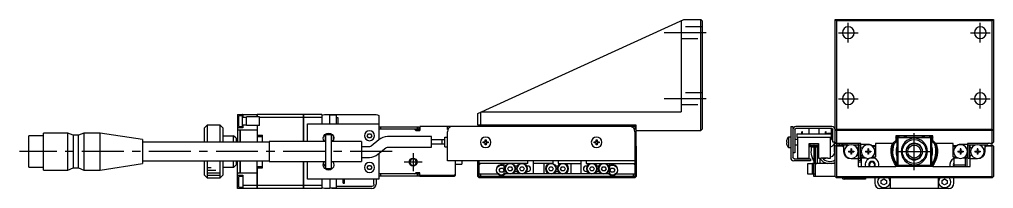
# Model space of a CAD drawing. Extents: x 0 to 773, y -8 to 651.
# Drawn here: x 404.4 to 773.3, y 299.1 to 363.1 of the extents above; entities that cross this region are included whole.
import ezdxf

# ---------------------------------------------------------------- set-up
doc = ezdxf.new("R2010")
doc.units = 0
doc.header["$LTSCALE"] = 0.5
doc.linetypes.add('CENTER', pattern=[50.8, 31.75, -6.35, 6.35, -6.35])
doc.linetypes.add('DASHED', pattern=[19.05, 12.7, -6.35])
for name, color, linetype in [('MSM_CENTER', 1, 'CENTER'), ('MSM_CONTINUOUS', 7, 'CONTINUOUS'), ('MSM_DASHED', 4, 'DASHED'), ('MSM_NARROW', 5, 'CONTINUOUS')]:
    doc.layers.add(name, color=color, linetype=linetype)

msp = doc.modelspace()

# ---------------------------------------------------------------- linework, layer by layer
at = {"layer": 'MSM_CENTER'}
for p, q in [((718.31, 354.45), (718.31, 361.85)), ((768.31, 354.45), (768.31, 361.85)), ((664.45, 358.15), (645.5, 358.15)), ((714.61, 358.15), (722.01, 358.15)), ((764.61, 358.15), (772.01, 358.15)), ((718.31, 329.45), (718.31, 336.85)), ((768.31, 329.45), (768.31, 336.85)), ((664.45, 333.15), (645.5, 333.15)), ((714.61, 333.15), (722.01, 333.15)), ((764.61, 333.15), (772.01, 333.15)), ((743.31, 306.15), (743.31, 320.15)), ((545.55, 313.15), (404.45, 313.15)), ((553.5, 312.55), (553.5, 305.75)), ((736.31, 313.15), (750.31, 313.15)), ((556.9, 309.15), (550.1, 309.15))]:
    msp.add_line(p, q, dxfattribs=at)
at = {"layer": 'MSM_CONTINUOUS'}
for p, q in [((578, 327.6), (656, 363.15)), ((655, 362.69), (655, 328.15)), ((656, 363.15), (662.5, 363.15)), ((662.5, 321.15), (662.5, 363.15)), ((662.5, 363.15), (663, 362.65)), ((663, 362.65), (663, 321.65)), ((713.31, 316.65), (713.31, 363.15)), ((713.31, 363.15), (713.81, 362.65)), ((713.31, 363.15), (773.31, 363.15)), ((713.81, 362.65), (713.81, 321.65)), ((772.81, 362.65), (713.81, 362.65)), ((772.81, 362.65), (773.31, 363.15)), ((772.81, 321.65), (772.81, 362.65)), ((773.31, 363.15), (773.31, 316.65)), ((487, 327.15), (494.5, 327.15)), ((487, 327.15), (487, 316.65)), ((488.9, 326.65), (487.5, 326.65)), ((487.5, 322.65), (487.5, 326.65)), ((489, 327.15), (488.9, 327.15)), ((488.9, 322.15), (488.9, 327.15)), ((488.9, 326.15), (490.4, 326.15)), ((489, 327.15), (489, 326.15)), ((495.4, 326.25), (490.4, 326.25)), ((490.4, 323.05), (490.4, 326.25)), ((494.5, 326.25), (494.5, 327.15)), ((494.5, 327.14), (494.51, 327.14)), ((494.51, 327.15), (494.51, 326.25)), ((512, 327.15), (494.51, 327.15)), ((495.4, 323.05), (495.4, 326.25)), ((512, 325.99), (495.4, 325.99)), ((512, 316.9), (512, 327.15)), ((512, 327.14), (512.01, 327.14)), ((512, 325.99), (512.01, 325.99)), ((519, 327.15), (512.01, 327.15)), ((512.01, 327.15), (512.01, 316.9)), ((519, 325.99), (512.01, 325.99)), ((519, 327.15), (519, 323.65)), ((520, 327.15), (539.5, 327.15)), ((522, 323.65), (522, 327.15)), ((524.5, 326.9), (522, 326.9)), ((524.5, 323.65), (524.5, 326.9)), ((524.5, 326.1), (525, 326.1)), ((525, 326.1), (525, 323.65)), ((540.5, 326.77), (540.5, 317.58)), ((578, 323.15), (578, 327.6)), ((579, 328.06), (579, 323.15)), ((579.2, 328.15), (655, 328.15)), ((475.5, 323.15), (474.5, 322.15)), ((474.5, 316.65), (474.5, 322.15)), ((480.5, 323.15), (475.5, 323.15)), ((475.5, 323.15), (475.5, 316.65)), ((481.5, 322.15), (480.5, 323.15)), ((480.5, 316.65), (480.5, 323.15)), ((481.5, 322.15), (481.5, 316.65)), ((487, 323.65), (487.5, 323.65)), ((489, 322.15), (487, 322.15)), ((487.2, 321.38), (487, 321.38)), ((487.2, 321.4), (487.2, 321.38)), ((487.2, 321.4), (488, 321.4)), ((487.5, 322.65), (488.9, 322.65)), ((488, 316.65), (488, 321.4)), ((488, 321.39), (488.01, 321.39)), ((488.01, 321.4), (488.01, 316.65)), ((488.01, 321.4), (494.5, 321.4)), ((490.4, 323.15), (488.9, 323.15)), ((489, 323.15), (489, 322.15)), ((495.4, 323.05), (490.4, 323.05)), ((494.5, 323.05), (494.5, 316.65)), ((494.51, 323.05), (494.51, 318.8)), ((513.5, 316.9), (513.5, 323.65)), ((513.5, 323.65), (540.5, 323.65)), ((555.7, 321.65), (540.5, 321.65)), ((540.7, 322.45), (555.7, 322.45)), ((540.7, 321.65), (540.7, 322.45)), ((541.2, 322.45), (541.2, 321.65)), ((554.5, 321.15), (554, 321.65)), ((556, 321.4), (554.25, 321.4)), ((554.5, 321.15), (556, 321.15)), ((555.2, 321.65), (555.2, 322.45)), ((555.7, 322.45), (555.7, 321.65)), ((637.5, 322.65), (556, 322.65)), ((556, 322.65), (556, 321.15)), ((566.5, 321.45), (566.5, 322.65)), ((638, 323.15), (578, 323.15)), ((578, 322.65), (578.25, 322.9)), ((578.5, 323.15), (578.25, 322.9)), ((578.25, 322.9), (578.5, 322.65)), ((638, 322.65), (637.5, 323.15)), ((637.5, 322.65), (637.75, 322.9)), ((637.5, 322.65), (637.5, 321.45)), ((638, 315.45), (638, 323.15)), ((638, 321.15), (662.5, 321.15)), ((663, 321.65), (662.5, 321.15)), ((696.51, 322.65), (697.31, 322.65)), ((696.51, 322.65), (696.51, 310.85)), ((697.31, 322.65), (697.31, 310.95)), ((698.11, 321.45), (698.11, 312.65)), ((712.11, 322.65), (698.51, 322.65)), ((712.11, 321.85), (698.51, 321.85)), ((703.31, 321.85), (703.31, 319.85)), ((707.31, 319.85), (707.31, 321.85)), ((712.46, 321.65), (712.01, 321.65)), ((712.01, 317.65), (712.01, 321.65)), ((712.51, 316.65), (712.51, 321.45)), ((713.81, 321.65), (713.31, 321.15)), ((773.31, 321.15), (713.31, 321.15)), ((713.81, 321.65), (772.81, 321.65)), ((713.81, 321.15), (713.81, 316.15)), ((773.31, 321.15), (772.81, 321.65)), ((772.81, 316.15), (772.81, 321.15)), ((413.5, 319.1), (408, 319.1)), ((408, 307.2), (408, 319.1)), ((422.8, 320.15), (413.5, 320.15)), ((413.5, 306.15), (413.5, 320.15)), ((424.8, 319.3), (422.8, 320.15)), ((422.8, 306.15), (422.8, 320.15)), ((426.8, 319.3), (424.8, 319.3)), ((424.8, 319.3), (424.8, 307)), ((428.8, 320.15), (426.8, 319.3)), ((426.8, 307), (426.8, 319.3)), ((435, 320.15), (428.8, 320.15)), ((428.8, 320.15), (428.8, 306.15)), ((451, 317.72), (435, 320.15)), ((435, 306.15), (435, 320.15)), ((451, 317.72), (451, 308.58)), ((481.5, 319.15), (485.5, 319.15)), ((485.5, 316.65), (485.5, 319.15)), ((486.5, 318.15), (485.5, 319.15)), ((486.5, 318.15), (486.5, 316.65)), ((494.5, 318.8), (496.5, 318.8)), ((494.51, 319.3), (496.5, 319.3)), ((496.5, 316.65), (496.5, 319.3)), ((520.17, 319.37), (520.17, 317.37)), ((520.5, 319.37), (520.17, 319.37)), ((520.17, 317.37), (520.5, 317.37)), ((520.5, 319.65), (522.5, 319.65)), ((520.5, 306.65), (520.5, 319.65)), ((522.5, 319.65), (522.5, 306.65)), ((523.08, 319.37), (522.5, 319.37)), ((522.5, 317.37), (523.33, 317.37)), ((523.33, 317.37), (523.33, 318.95)), ((536.13, 319.15), (536.56, 319.9)), ((536.56, 318.4), (536.13, 319.15)), ((536.56, 319.9), (537.43, 319.9)), ((537.43, 318.4), (536.56, 318.4)), ((537.43, 319.9), (537.86, 319.15)), ((537.86, 319.15), (537.43, 318.4)), ((540.55, 317.63), (537.63, 315.18)), ((560.5, 318.8), (543.77, 318.8)), ((560.5, 314.8), (560.5, 318.8)), ((565.5, 317.55), (560.5, 317.55)), ((564.5, 316.05), (564.5, 317.55)), ((565.5, 314.95), (565.5, 318.65)), ((565.5, 318.65), (566.5, 318.65)), ((566.5, 309.65), (566.5, 320.65)), ((580.8, 316.85), (580.8, 317.58)), ((581.2, 317.58), (581.2, 316.85)), ((622.8, 316.85), (622.8, 317.58)), ((623.2, 317.58), (623.2, 316.85)), ((637.5, 320.65), (637.5, 303.65)), ((695.06, 317.6), (695.06, 317.58)), ((696.51, 318.65), (695.61, 318.65)), ((695.61, 318.65), (695.61, 314.65)), ((699.06, 317.65), (698.11, 317.65)), ((698.81, 319.85), (711.81, 319.85)), ((698.81, 319.85), (698.81, 318.65)), ((698.81, 318.65), (711.81, 318.65)), ((699.06, 318.65), (699.06, 310.65)), ((700.94, 320.65), (700.69, 320.65)), ((700.69, 319.85), (700.69, 320.65)), ((700.94, 319.85), (700.94, 320.65)), ((709.94, 320.65), (709.69, 320.65)), ((709.69, 319.85), (709.69, 320.65)), ((709.94, 319.85), (709.94, 320.65)), ((711.56, 310.65), (711.56, 318.65)), ((711.81, 319.85), (711.81, 318.65)), ((712.01, 319.65), (711.81, 319.65)), ((712.01, 318.65), (711.82, 318.65)), ((712.01, 317.65), (712.51, 317.65)), ((735.1, 316.15), (736.31, 317.36)), ((750.31, 319.15), (736.31, 319.15)), ((736.31, 319.15), (736.31, 316.65)), ((736.81, 317.85), (737.31, 318.35)), ((736.81, 308.45), (736.81, 317.85)), ((737.11, 318.15), (737.11, 308.15)), ((737.31, 318.35), (737.61, 318.65)), ((749.31, 318.35), (737.31, 318.35)), ((737.61, 318.65), (749.01, 318.65)), ((749.01, 318.65), (749.81, 317.85)), ((749.51, 308.15), (749.51, 318.15)), ((749.81, 317.85), (749.81, 308.45)), ((750.31, 316.65), (750.31, 319.15)), ((750.31, 317.36), (751.52, 316.15)), ((499, 316.65), (451, 316.65)), ((520.5, 316.9), (499, 316.9)), ((499, 316.9), (499, 309.4)), ((534, 316.9), (522.5, 316.9)), ((534, 316.9), (534, 309.4)), ((536.99, 314.94), (534, 314.94)), ((540.2, 312.11), (543.13, 314.57)), ((543.77, 314.8), (560.5, 314.8)), ((560.5, 316.05), (565.5, 316.05)), ((565.5, 314.95), (566.5, 314.95)), ((580.07, 316.85), (580.8, 316.85)), ((580.8, 316.45), (580.07, 316.45)), ((580.8, 315.72), (580.8, 316.45)), ((581.2, 316.85), (581.93, 316.85)), ((581.2, 316.45), (581.2, 315.72)), ((581.93, 316.45), (581.2, 316.45)), ((622.07, 316.85), (622.8, 316.85)), ((622.8, 316.45), (622.07, 316.45)), ((622.8, 315.72), (622.8, 316.45)), ((623.2, 316.85), (623.93, 316.85)), ((623.93, 316.45), (623.2, 316.45)), ((623.2, 316.45), (623.2, 315.72)), ((638, 316.15), (637.5, 316.65)), ((638, 316.15), (637.5, 316.15)), ((638, 315.92), (637.5, 315.92)), ((637.6, 315.75), (637.5, 315.75)), ((637.75, 315.4), (637.5, 315.65)), ((637.5, 315.15), (637.75, 315.4)), ((637.75, 315.4), (638, 315.15)), ((638, 315.45), (637.9, 315.35)), ((637.9, 315.45), (637.9, 315.25)), ((638, 315.15), (638, 303.65)), ((694.92, 316.85), (695.06, 316.85)), ((695.06, 316.45), (694.92, 316.45)), ((695.06, 316.85), (695.06, 316.45)), ((695.06, 315.72), (695.06, 315.7)), ((695.61, 314.65), (696.51, 314.65)), ((698.11, 315.65), (699.06, 315.65)), ((703.56, 310.65), (703.56, 316.15)), ((703.56, 316.15), (707.06, 316.15)), ((707.06, 315.45), (703.56, 315.45)), ((707.06, 314.95), (703.56, 314.95)), ((707.06, 314.8), (705.31, 314.8)), ((705.31, 314.65), (705.81, 314.65)), ((705.31, 314.65), (705.31, 308.65)), ((705.81, 314.65), (705.81, 303.65)), ((706.56, 314.8), (706.56, 308.65)), ((707.06, 316.15), (707.06, 310.65)), ((713.31, 316.65), (712.51, 316.65)), ((713.06, 312.94), (713.06, 316.65)), ((713.81, 316.15), (713.31, 316.65)), ((713.31, 315.15), (713.56, 315.4)), ((713.31, 303.65), (713.31, 315.15)), ((713.56, 315.4), (713.81, 315.65)), ((713.56, 315.4), (713.81, 315.15)), ((723.11, 316.15), (713.81, 316.15)), ((713.81, 315.65), (718.7, 315.65)), ((716.11, 315.15), (713.81, 315.15)), ((713.81, 315.15), (713.81, 303.65)), ((715.81, 316.15), (715.81, 315.65)), ((716.61, 315.5), (716.11, 315.15)), ((716.11, 315.15), (716.61, 314.65)), ((716.31, 316.15), (716.31, 315.65)), ((716.61, 313.15), (716.61, 315.65)), ((717.06, 316.15), (717.06, 315.65)), ((719.56, 314.15), (719.27, 314.15)), ((719.27, 314.15), (719.27, 313.35)), ((719.27, 313.62), (719.56, 313.62)), ((719.56, 314.15), (719.56, 313.35)), ((720.13, 315.65), (722.11, 315.65)), ((722.11, 314.7), (721.81, 314.53)), ((722.11, 315.65), (722.11, 314.7)), ((722.23, 315.57), (722.23, 316.15)), ((722.31, 315.45), (722.26, 315.5)), ((722.31, 310.65), (722.31, 315.65)), ((722.31, 315.65), (722.91, 315.65)), ((722.91, 310.65), (722.91, 315.65)), ((723.11, 315.15), (722.91, 315.15)), ((723.11, 314.7), (723.11, 316.15)), ((723.11, 315.92), (725.77, 315.92)), ((723.11, 314.7), (723.33, 314.57)), ((723.31, 314.57), (723.31, 314.58)), ((725.67, 314.15), (725.67, 313.35)), ((725.96, 314.15), (725.67, 314.15)), ((725.67, 313.62), (725.96, 313.62)), ((725.96, 314.15), (725.96, 313.35)), ((727.33, 315.45), (728.61, 315.45)), ((728.61, 314.95), (727.89, 314.95)), ((735.81, 316.15), (728.61, 316.15)), ((728.61, 316.15), (728.61, 311.15)), ((736.31, 316.65), (735.81, 316.15)), ((740.45, 314.46), (740.51, 314.52)), ((740.51, 314.59), (740.51, 314.52)), ((742.25, 316.11), (742.25, 316.11)), ((750.81, 316.15), (750.31, 316.65)), ((758.01, 316.15), (750.81, 316.15)), ((758.01, 311.15), (758.01, 316.15)), ((758.01, 315.45), (759.3, 315.45)), ((758.73, 314.95), (758.01, 314.95)), ((760.96, 314.15), (760.67, 314.15)), ((760.67, 314.15), (760.67, 313.35)), ((760.67, 313.62), (760.96, 313.62)), ((760.86, 315.92), (763.51, 315.92)), ((760.96, 314.15), (760.96, 313.35)), ((763.29, 314.57), (763.51, 314.7)), ((763.31, 314.57), (763.31, 314.58)), ((771.81, 316.15), (763.51, 316.15)), ((763.51, 316.15), (763.51, 314.7)), ((763.71, 315.65), (764.31, 315.65)), ((763.71, 310.65), (763.71, 315.65)), ((764.31, 310.65), (764.31, 315.65)), ((764.51, 314.7), (764.51, 315.65)), ((764.51, 315.65), (766.5, 315.65)), ((764.81, 314.53), (764.51, 314.7)), ((767.07, 314.15), (767.07, 313.35)), ((767.36, 314.15), (767.07, 314.15)), ((767.07, 313.62), (767.36, 313.62)), ((767.36, 314.15), (767.36, 313.35)), ((767.93, 315.65), (771.05, 315.65)), ((770.01, 315.65), (770.01, 313.15)), ((770.51, 315.15), (770.01, 315.5)), ((770.01, 314.65), (770.51, 315.15)), ((772.81, 315.15), (770.51, 315.15)), ((771.81, 316.15), (771.81, 316.39)), ((772.81, 316.15), (772.37, 316.15)), ((772.37, 315.65), (772.81, 315.65)), ((773.31, 316.65), (772.81, 316.15)), ((772.81, 315.65), (773.06, 315.4)), ((772.81, 315.15), (773.06, 315.4)), ((772.81, 303.65), (772.81, 315.15)), ((773.06, 315.4), (773.31, 315.15)), ((773.31, 315.15), (773.31, 303.65)), ((534, 310.94), (536.99, 310.94)), ((540.5, 312.36), (540.5, 302.65)), ((698.11, 312.65), (697.31, 312.65)), ((697.81, 310.45), (704.01, 310.45)), ((699.06, 310.65), (703.56, 310.65)), ((704.01, 310.45), (704.01, 309.65)), ((707.06, 310.65), (708.06, 310.65)), ((707.56, 310.65), (707.56, 308.65)), ((708.06, 310.65), (708.06, 310.75)), ((708.06, 310.75), (710.56, 310.75)), ((708.86, 310.75), (708.86, 310.65)), ((708.86, 310.65), (709.76, 310.65)), ((709.24, 310.75), (709.24, 310.65)), ((709.39, 310.75), (709.39, 310.65)), ((709.76, 310.75), (709.76, 310.65)), ((710.56, 310.65), (710.56, 310.75)), ((710.56, 310.65), (711.56, 310.65)), ((718.41, 313.29), (718.41, 313)), ((718.41, 313.29), (719.21, 313.29)), ((718.41, 313), (719.21, 313)), ((718.94, 313.29), (718.94, 313)), ((719.27, 312.94), (719.27, 312.15)), ((719.27, 312.68), (719.56, 312.68)), ((719.56, 312.15), (719.27, 312.15)), ((722.11, 310.35), (719.41, 310.35)), ((719.56, 312.94), (719.56, 312.15)), ((719.62, 313.29), (720.41, 313.29)), ((719.62, 313), (720.41, 313)), ((719.88, 313), (719.88, 313.29)), ((720.41, 313.29), (720.41, 313)), ((721.81, 311.77), (722.11, 311.6)), ((721.91, 311.72), (721.89, 311.72)), ((722.11, 311.6), (722.11, 307.45)), ((722.11, 311.22), (722.31, 311.22)), ((722.31, 310.65), (722.91, 310.65)), ((722.91, 311.22), (723.11, 311.22)), ((723.33, 311.73), (723.11, 311.6)), ((723.11, 309.72), (723.11, 311.6)), ((723.61, 310.65), (723.11, 311.15)), ((723.11, 311.15), (724.15, 311.15)), ((723.31, 311.71), (723.31, 311.72)), ((723.31, 311.72), (723.31, 311.72)), ((723.31, 307.45), (723.31, 310.95)), ((725.1, 310.65), (723.61, 310.65)), ((724.81, 313.29), (724.81, 313)), ((724.81, 313.29), (725.61, 313.29)), ((724.81, 313), (725.61, 313)), ((725.34, 313.29), (725.34, 313)), ((725.67, 312.94), (725.67, 312.15)), ((725.67, 312.68), (725.96, 312.68)), ((725.96, 312.15), (725.67, 312.15)), ((725.96, 312.94), (725.96, 312.15)), ((726.02, 313.29), (726.81, 313.29)), ((726.02, 313), (726.81, 313)), ((726.28, 313), (726.28, 313.29)), ((728.11, 310.65), (726.53, 310.65)), ((726.81, 313.29), (726.81, 313)), ((727.47, 311.15), (728.61, 311.15)), ((728.61, 311.15), (728.11, 310.65)), ((740.15, 309.95), (740.34, 309.95)), ((740.56, 309.72), (740.34, 309.95)), ((740.51, 311.77), (740.45, 311.84)), ((740.51, 311.77), (740.51, 311.71)), ((742.25, 310.18), (742.25, 310.18)), ((746.29, 309.95), (746.06, 309.72)), ((746.29, 309.95), (746.47, 309.95)), ((758.01, 311.15), (759.15, 311.15)), ((758.51, 310.65), (758.01, 311.15)), ((758.26, 310.65), (758.26, 307.45)), ((760.1, 310.65), (758.26, 310.65)), ((759.81, 313.29), (759.81, 313)), ((759.81, 313.29), (760.61, 313.29)), ((759.81, 313), (760.61, 313)), ((760.34, 313.29), (760.34, 313)), ((760.67, 312.94), (760.67, 312.15)), ((760.67, 312.68), (760.96, 312.68)), ((760.96, 312.15), (760.67, 312.15)), ((760.96, 312.94), (760.96, 312.15)), ((761.02, 313.29), (761.81, 313.29)), ((761.02, 313), (761.81, 313)), ((761.28, 313), (761.28, 313.29)), ((763.01, 310.65), (761.53, 310.65)), ((761.81, 313.29), (761.81, 313)), ((762.47, 311.15), (763.51, 311.15)), ((762.76, 307.45), (762.76, 310.65)), ((763.51, 311.15), (763.01, 310.65)), ((763.51, 311.6), (763.29, 311.73)), ((763.31, 311.71), (763.31, 311.72)), ((763.31, 307.45), (763.31, 310.95)), ((763.51, 311.6), (763.51, 311.15)), ((763.71, 310.65), (764.31, 310.65)), ((764.51, 311.6), (764.81, 311.77)), ((764.51, 307.45), (764.51, 311.6)), ((767.21, 310.35), (764.51, 310.35)), ((766.21, 313.29), (767.01, 313.29)), ((766.21, 313.29), (766.21, 313)), ((766.21, 313), (767.01, 313)), ((766.74, 313.29), (766.74, 313)), ((767.07, 312.94), (767.07, 312.15)), ((767.07, 312.68), (767.36, 312.68)), ((767.36, 312.15), (767.07, 312.15)), ((767.36, 312.94), (767.36, 312.15)), ((767.42, 313.29), (768.21, 313.29)), ((767.42, 313), (768.21, 313)), ((767.68, 313), (767.68, 313.29)), ((768.21, 313.29), (768.21, 313)), ((408, 307.2), (413.5, 307.2)), ((422.8, 306.15), (424.8, 307)), ((424.8, 307), (426.8, 307)), ((426.8, 307), (428.8, 306.15)), ((435, 306.15), (451, 308.58)), ((451, 309.65), (499, 309.65)), ((474.5, 304.15), (474.5, 309.65)), ((475.5, 309.65), (475.5, 303.15)), ((480.5, 303.15), (480.5, 309.65)), ((481.5, 309.65), (481.5, 304.15)), ((485.5, 307.15), (481.5, 307.15)), ((485.5, 307.15), (485.5, 309.65)), ((485.5, 307.15), (486.5, 308.15)), ((486.5, 309.65), (486.5, 308.15)), ((487, 299.15), (487, 309.65)), ((488, 304.9), (488, 309.65)), ((488.01, 309.65), (488.01, 304.9)), ((494.5, 299.15), (494.5, 309.65)), ((494.5, 307.5), (496.5, 307.5)), ((494.51, 307.5), (494.51, 299.15)), ((494.51, 307), (496.5, 307)), ((496.5, 307), (496.5, 309.65)), ((499, 309.4), (520.5, 309.4)), ((512, 299.15), (512, 309.4)), ((512.01, 309.4), (512.01, 299.15)), ((513.5, 302.65), (513.5, 309.4)), ((520, 308.22), (519.5, 308.22)), ((519.54, 307.72), (520, 307.72)), ((519.81, 309.22), (520, 309.22)), ((520, 309.4), (520, 309.22)), ((520, 308.22), (520, 307.72)), ((522.5, 306.65), (520.5, 306.65)), ((522.5, 309.4), (534, 309.4)), ((536.13, 307.15), (536.56, 307.9)), ((536.56, 306.4), (536.13, 307.15)), ((536.56, 307.9), (537.43, 307.9)), ((537.43, 306.4), (536.56, 306.4)), ((537.43, 307.9), (537.86, 307.15)), ((537.86, 307.15), (537.43, 306.4)), ((637.5, 309.65), (566.5, 309.65)), ((569.5, 309.65), (569.5, 304.15)), ((569.5, 308.4), (572, 308.4)), ((572, 309.65), (572, 308.4)), ((578, 303.65), (578, 309.65)), ((578.5, 303.65), (578.5, 309.65)), ((578.5, 308.15), (579, 308.65)), ((597, 308.65), (578.5, 308.65)), ((586.13, 306.15), (586.56, 306.9)), ((586.56, 306.9), (587.43, 306.9)), ((587.43, 306.9), (587.86, 306.15)), ((588, 304.65), (588, 308.65)), ((589.38, 306.65), (589.81, 307.4)), ((589.81, 305.9), (589.38, 306.65)), ((589.81, 307.4), (590.68, 307.4)), ((590.68, 307.4), (591.11, 306.65)), ((591.11, 306.65), (590.68, 305.9)), ((593.01, 307.65), (591.98, 307.65)), ((593.88, 306.65), (594.31, 307.4)), ((594.31, 305.9), (593.88, 306.65)), ((594.31, 307.4), (595.18, 307.4)), ((595.18, 307.4), (595.61, 306.65)), ((595.61, 306.65), (595.18, 305.9)), ((597, 307.65), (596.48, 307.65)), ((597, 308.65), (597, 309.65)), ((599, 309.65), (599, 304.65)), ((606.5, 308.65), (599, 308.65)), ((603.2, 304.65), (603.2, 308.65)), ((604.88, 306.65), (605.31, 307.4)), ((605.31, 305.9), (604.88, 306.65)), ((605.31, 307.4), (606.18, 307.4)), ((606.18, 307.4), (606.61, 306.65)), ((606.61, 306.65), (606.18, 305.9)), ((606.5, 308.65), (606.5, 309.65)), ((608.51, 307.65), (607.48, 307.65)), ((608.5, 309.65), (608.5, 308.65)), ((608.5, 308.65), (617, 308.65)), ((609.38, 306.65), (609.81, 307.4)), ((609.81, 305.9), (609.38, 306.65)), ((609.81, 307.4), (610.68, 307.4)), ((610.68, 307.4), (611.11, 306.65)), ((611.11, 306.65), (610.68, 305.9)), ((613.2, 308.65), (613.2, 304.65)), ((617, 309.65), (617, 304.65)), ((619, 309.65), (619, 308.65)), ((619, 308.65), (637.5, 308.65)), ((619.51, 307.65), (619, 307.65)), ((620.38, 306.65), (620.81, 307.4)), ((620.81, 305.9), (620.38, 306.65)), ((620.81, 307.4), (621.68, 307.4)), ((621.68, 307.4), (622.11, 306.65)), ((622.11, 306.65), (621.68, 305.9)), ((624.01, 307.65), (622.98, 307.65)), ((624.88, 306.65), (625.31, 307.4)), ((625.31, 305.9), (624.88, 306.65)), ((625.31, 307.4), (626.18, 307.4)), ((626.18, 307.4), (626.61, 306.65)), ((626.61, 306.65), (626.18, 305.9)), ((628, 304.65), (628, 308.65)), ((628.13, 306.15), (628.56, 306.9)), ((628.56, 306.9), (629.43, 306.9)), ((629.43, 306.9), (629.86, 306.15)), ((637, 308.65), (637.5, 308.15)), ((704.01, 309.65), (697.71, 309.65)), ((704.81, 308.55), (702.81, 308.55)), ((702.81, 308.55), (702.81, 304.75)), ((713.31, 308.65), (704.81, 308.65)), ((704.81, 304.65), (704.81, 308.65)), ((705.31, 304.65), (705.31, 308.65)), ((705.81, 308.15), (706.31, 308.65)), ((723.31, 309.72), (722.11, 309.72)), ((722.11, 309.22), (723.31, 309.22)), ((723.31, 309.15), (722.11, 309.15)), ((722.11, 307.45), (736.31, 307.45)), ((723.11, 309.15), (723.11, 309.22)), ((736.31, 307.45), (736.31, 307.65)), ((736.31, 307.65), (750.31, 307.65)), ((737.31, 307.95), (736.81, 308.45)), ((737.61, 307.65), (737.31, 307.95)), ((737.31, 307.95), (749.31, 307.95)), ((740.56, 309.72), (740.39, 309.72)), ((740.56, 309.59), (740.56, 309.72)), ((740.56, 309.59), (740.56, 309.59)), ((746.06, 309.72), (746.06, 309.59)), ((746.23, 309.72), (746.06, 309.72)), ((746.06, 309.59), (746.06, 309.59)), ((749.81, 308.45), (749.01, 307.65)), ((750.31, 307.65), (750.31, 307.45)), ((750.31, 307.45), (764.51, 307.45)), ((758.26, 308.15), (762.76, 308.15)), ((413.5, 306.15), (422.8, 306.15)), ((428.8, 306.15), (435, 306.15)), ((474.5, 304.15), (475.5, 303.15)), ((475.5, 303.15), (480.5, 303.15)), ((480.5, 303.15), (481.5, 304.15)), ((487, 304.92), (487.2, 304.92)), ((487, 304.15), (489, 304.15)), ((487, 302.65), (487.5, 302.65)), ((487.2, 304.92), (487.2, 304.9)), ((488, 304.9), (487.2, 304.9)), ((489, 303.65), (487.5, 303.65)), ((487.5, 299.65), (487.5, 303.65)), ((488, 304.91), (488.01, 304.91)), ((494.5, 304.9), (488.01, 304.9)), ((489, 304.15), (489, 299.15)), ((540.5, 302.65), (513.5, 302.65)), ((519, 302.65), (519, 299.15)), ((522, 302.65), (522, 299.15)), ((524.5, 299.4), (524.5, 302.65)), ((527, 301.15), (527, 302.65)), ((527.5, 301.15), (527.5, 302.65)), ((538.7, 300.75), (538.7, 302.65)), ((539.5, 302.65), (539.5, 300.75)), ((555.7, 304.65), (540.5, 304.65)), ((555.7, 303.85), (540.5, 303.85)), ((540.7, 303.85), (540.7, 304.65)), ((541.2, 304.65), (541.2, 303.85)), ((554, 304.65), (554.5, 305.15)), ((556, 305.15), (554.5, 305.15)), ((555.2, 303.85), (555.2, 304.65)), ((555.7, 304.65), (555.7, 303.85)), ((556, 303.65), (556, 305.15)), ((556, 304.15), (568.88, 304.15)), ((569, 303.65), (556, 303.65)), ((568.38, 303.65), (568.88, 304.15)), ((568.88, 304.15), (569.5, 304.46)), ((569.5, 304.15), (569, 303.65)), ((578.25, 303.4), (578, 303.65)), ((578.5, 303.65), (578.25, 303.4)), ((578.25, 303.4), (578.5, 303.15)), ((578.5, 304.65), (585.67, 304.65)), ((637.5, 303.65), (578.5, 303.65)), ((637.5, 303.15), (578.5, 303.15)), ((579, 304.65), (579, 303.65)), ((586.56, 305.4), (586.13, 306.15)), ((587.43, 305.4), (586.56, 305.4)), ((587.86, 306.15), (587.43, 305.4)), ((628, 304.65), (588, 304.65)), ((590.68, 305.9), (589.81, 305.9)), ((591.98, 305.65), (593.01, 305.65)), ((595.18, 305.9), (594.31, 305.9)), ((596.48, 305.65), (597, 305.65)), ((606.18, 305.9), (605.31, 305.9)), ((607.48, 305.65), (608.51, 305.65)), ((610.68, 305.9), (609.81, 305.9)), ((619, 305.65), (619.51, 305.65)), ((621.68, 305.9), (620.81, 305.9)), ((622.98, 305.65), (624.01, 305.65)), ((626.18, 305.9), (625.31, 305.9)), ((628.56, 305.4), (628.13, 306.15)), ((629.43, 305.4), (628.56, 305.4)), ((629.86, 306.15), (629.43, 305.4)), ((630.32, 304.65), (637.5, 304.65)), ((637, 303.65), (637, 304.65)), ((637.75, 303.4), (637.5, 303.65)), ((637.5, 303.15), (637.75, 303.4)), ((638, 303.65), (637.75, 303.4)), ((702.81, 304.75), (704.81, 304.75)), ((704.81, 304.65), (705.81, 304.65)), ((705.31, 303.65), (705.31, 304.65)), ((713.31, 303.65), (705.31, 303.65)), ((713.56, 303.4), (713.31, 303.65)), ((713.81, 303.65), (713.56, 303.4)), ((713.81, 303.15), (713.56, 303.4)), ((713.81, 303.65), (772.81, 303.65)), ((772.81, 303.15), (713.81, 303.15)), ((724.81, 302.65), (716.81, 302.65)), ((724.81, 303.15), (724.81, 302.65)), ((728.31, 303.15), (728.31, 301.15)), ((730.81, 302.23), (731.81, 302.8)), ((731.81, 302.8), (732.81, 302.23)), ((734.31, 299.15), (734.31, 303.15)), ((752.31, 303.15), (752.31, 299.15)), ((753.81, 302.23), (754.81, 302.8)), ((754.81, 302.8), (755.81, 302.23)), ((758.31, 301.15), (758.31, 303.15)), ((773.06, 303.4), (772.81, 303.65)), ((773.06, 303.4), (772.81, 303.15)), ((773.31, 303.65), (773.06, 303.4)), ((494.5, 299.15), (487, 299.15)), ((487.5, 299.65), (489, 299.65)), ((494.5, 300.3), (489, 300.3)), ((494.5, 300.31), (494.51, 300.31)), ((494.5, 299.16), (494.51, 299.16)), ((512, 300.3), (494.51, 300.3)), ((512, 299.15), (494.51, 299.15)), ((512, 300.31), (512.01, 300.31)), ((512, 299.16), (512.01, 299.16)), ((519, 300.3), (512.01, 300.3)), ((519, 299.15), (512.01, 299.15)), ((522, 299.15), (520, 299.15)), ((522, 299.4), (524.5, 299.4)), ((522.7, 299.15), (522.7, 299.4)), ((537.9, 299.15), (522.7, 299.15)), ((523.2, 299.4), (523.2, 299.15)), ((537.9, 299.95), (524.5, 299.95)), ((527, 301.15), (527.5, 301.15)), ((734.31, 299.15), (730.31, 299.15)), ((730.81, 301.07), (730.81, 302.23)), ((731.81, 300.49), (730.81, 301.07)), ((732.81, 301.07), (731.81, 300.49)), ((732.81, 302.23), (732.81, 301.07)), ((752.31, 299.15), (734.31, 299.15)), ((756.31, 299.15), (752.31, 299.15)), ((753.81, 301.07), (753.81, 302.23)), ((754.81, 300.49), (753.81, 301.07)), ((755.81, 301.07), (754.81, 300.49)), ((755.81, 302.23), (755.81, 301.07))]:
    msp.add_line(p, q, dxfattribs=at)
at = {"layer": 'MSM_CONTINUOUS', "extrusion": (0, 0, -1)}
for centre, radius in [((-718.31, 358.15), 2.25), ((-768.31, 358.15), 2.25), ((-718.31, 333.15), 2.25), ((-768.31, 333.15), 2.25), ((-537, 319.15), 1.9), ((-581, 316.65), 2), ((-623, 316.65), 2), ((-743.31, 313.15), 5), ((-719.41, 313.15), 2.6), ((-725.81, 313.15), 2.6), ((-743.31, 313.15), 3.15), ((-760.81, 313.15), 2.6), ((-767.21, 313.15), 2.6), ((-553.5, 309.15), 1.23), ((-537, 307.15), 1.9), ((-590.25, 306.65), 1.9), ((-594.75, 306.65), 1.9), ((-605.75, 306.65), 1.9), ((-610.25, 306.65), 1.9), ((-621.25, 306.65), 1.9), ((-625.75, 306.65), 1.9)]:
    msp.add_circle(centre, radius, dxfattribs=at)
at = {"layer": 'MSM_CONTINUOUS'}
for centre, radius in [((743.31, 313.15), 4.5), ((743.31, 313.15), 3), ((590.25, 306.65), 2), ((594.75, 306.65), 2), ((605.75, 306.65), 2), ((610.25, 306.65), 2), ((621.25, 306.65), 2), ((625.75, 306.65), 2)]:
    msp.add_circle(centre, radius, dxfattribs=at)
at = {"layer": 'MSM_CONTINUOUS', "extrusion": (0, 0, -1)}
for centre, radius, start, end in [((-520, 325.65), 1.5, 48.1897, 90), ((-539.5, 325.65), 1.5, 90, 131.8103), ((-698.51, 321.45), 0.4, 0, 90), ((-712.11, 321.45), 0.4, 90, 180), ((-521.5, 318.15), 2, 321.3178, 218.6822), ((-581, 316.65), 0.95, 77.8468, 102.1532), ((-623, 316.65), 0.95, 77.8468, 102.1532), ((-711.31, 313.15), 7, 73.165, 76.5767), ((-711.31, 313.15), 7, 78.6718, 95.7392), ((-711.06, 316.8), 2, 112.1686, 118.5114), ((-743.31, 313.15), 8.8, 37.3018, 42.9859), ((-743.31, 313.15), 9, 38.9424, 41.8103), ((-743.31, 313.15), 6.8, 53.9811, 61.9275), ((-743.31, 313.15), 6.8, 118.0725, 126.0189), ((-743.31, 313.15), 8.8, 137.0141, 142.6982), ((-743.31, 313.15), 9, 138.1897, 141.0576), ((-536.99, 315.94), 1, 230, 270), ((-543.77, 313.8), 1, 50, 90), ((-581, 316.65), 0.95, 347.8468, 12.1532), ((-581, 316.65), 0.95, 257.8468, 282.1532), ((-581, 316.65), 0.95, 167.8468, 192.1532), ((-623, 316.65), 0.95, 347.8468, 12.1532), ((-623, 316.65), 0.95, 257.8468, 282.1532), ((-623, 316.65), 0.95, 167.8468, 192.1532), ((-711.31, 313.15), 7, 328.9973, 14.9006), ((-705.31, 316.8), 2, 247.6684, 292.3316), ((-711.06, 316.8), 2, 184.3012, 255.3844), ((-711.31, 313.15), 7, 154.6231, 159.0752), ((-722.33, 315.57), 0.1, 315, 0), ((-722.5, 313.03), 1.75, 118.6217, 127.006), ((-725.77, 313.12), 2.8, 90, 123.8646), ((-743.31, 313.15), 8.8, 321.3178, 19.9323), ((-743.31, 313.15), 6.8, 342.9174, 17.0826), ((-743.31, 313.15), 6.8, 162.9174, 197.0826), ((-743.31, 313.15), 8.8, 160.0677, 218.6822), ((-760.86, 313.12), 2.8, 56.1354, 90), ((-764.13, 313.03), 1.75, 52.994, 61.3783), ((-771.71, 315.4), 1, 48.5904, 131.4096), ((-697.81, 310.95), 0.5, 270, 0), ((-711.06, 312.94), 2, 180, 255.3844), ((-719.41, 313.15), 2.8, 270, 0), ((-719.21, 313.35), 0.06, 180, 270), ((-719.21, 312.94), 0.06, 90, 180), ((-719.62, 313.35), 0.06, 270, 0), ((-719.62, 312.94), 0.06, 0, 90), ((-722.5, 313.26), 1.75, 232.994, 241.3783), ((-725.61, 313.35), 0.06, 180, 270), ((-725.61, 312.94), 0.06, 90, 180), ((-726.02, 313.35), 0.06, 270, 0), ((-726.02, 312.94), 0.06, 0, 90), ((-760.61, 313.35), 0.06, 180, 270), ((-760.61, 312.94), 0.06, 90, 180), ((-761.02, 313.35), 0.06, 270, 0), ((-761.02, 312.94), 0.06, 0, 90), ((-764.13, 313.26), 1.75, 298.6217, 307.006), ((-767.01, 313.35), 0.06, 180, 270), ((-767.01, 312.94), 0.06, 90, 180), ((-767.21, 313.15), 2.8, 180, 270), ((-767.42, 313.35), 0.06, 270, 0), ((-767.42, 312.94), 0.06, 0, 90), ((-521.5, 308.15), 2, 141.3178, 38.6822), ((-522.8, 306.48), 0.2, 359.1937, 104.9256), ((-587, 306.15), 1.9, 232.1364, 121.7568), ((-629, 306.15), 1.9, 58.2431, 307.8636), ((-711.31, 313.15), 7, 319.9948, 321.7868), ((-731.81, 301.65), 2.25, 138.1897, 41.8103), ((-754.81, 301.65), 2.25, 138.1897, 41.8103), ((-520, 300.65), 1.5, 270, 311.8103), ((-537.9, 300.75), 0.8, 180, 270)]:
    msp.add_arc(centre, radius, start, end, dxfattribs=at)
at = {"layer": 'MSM_CONTINUOUS'}
for centre, radius, start, end in [((568.5, 320.65), 2, 90, 180), ((635.5, 320.65), 2, 0, 90), ((698.51, 321.45), 1.2, 90, 180), ((712.11, 321.45), 1.2, 0, 90), ((543.77, 313.8), 5, 90, 130), ((698.11, 316.65), 3.19, 163.0947, 176.4096), ((698.11, 316.65), 3.2, 141.3178, 162.73), ((743.31, 313.15), 8.2, 132.9703, 148.6119), ((743.31, 313.15), 8.5, 135.0991, 145.4397), ((743.31, 313.15), 6.5, 112.6199, 122.2042), ((743.31, 313.15), 6.5, 57.7958, 67.3801), ((743.31, 313.15), 8.2, 31.3881, 47.0297), ((743.31, 313.15), 8.5, 34.5603, 44.9009), ((581, 316.65), 0.435, 152.6335, 207.3665), ((581, 316.65), 0.435, 62.6335, 117.3665), ((581, 316.65), 0.435, 242.6335, 297.3665), ((581, 316.65), 0.435, 332.6335, 27.3665), ((623, 316.65), 0.435, 152.6335, 207.3665), ((623, 316.65), 0.435, 62.6335, 117.3665), ((623, 316.65), 0.435, 242.6335, 297.3665), ((623, 316.65), 0.435, 332.6335, 27.3665), ((637.6, 315.45), 0.3, 0, 90), ((698.11, 316.65), 3.19, 183.5904, 196.9053), ((698.11, 316.65), 3.2, 197.27, 218.6822), ((703.81, 316.25), 0.25, 203.5782, 336.4218), ((705.31, 316.25), 0.25, 203.5782, 336.4218), ((706.81, 316.25), 0.25, 203.5782, 336.4218), ((711.31, 313.15), 3.75, 41.8103, 62.2624), ((711.31, 313.15), 4.57, 33.1646, 41.0301), ((722.61, 313.15), 1.59, 100.893, 126.1972), ((722.73, 313.03), 1.75, 121.3783, 127.006), ((722.61, 313.15), 1.59, 53.8027, 79.1069), ((725.77, 313.12), 2.8, 40.6764, 56.1354), ((743.31, 313.15), 8.5, 159.3327, 220.3202), ((743.31, 313.15), 8.2, 158.5399, 222.1236), ((743.31, 313.15), 8.2, 317.8764, 21.4601), ((743.31, 313.15), 8.5, 319.6798, 20.6673), ((760.86, 313.12), 2.8, 123.8646, 139.3236), ((764.01, 313.15), 1.59, 100.893, 126.1972), ((764.01, 313.15), 1.59, 53.8027, 79.1069), ((763.9, 313.03), 1.75, 52.994, 58.6217), ((771.71, 316.4), 1, 228.5904, 311.4096), ((536.99, 315.94), 5, 270, 310), ((697.71, 310.85), 1.2, 180, 270), ((711.31, 313.15), 4.57, 214.8582, 259.9589), ((711.31, 313.15), 3.75, 219.7918, 302.2309), ((722.61, 313.15), 1.59, 233.8028, 259.107), ((722.73, 313.26), 1.75, 232.994, 238.6217), ((722.61, 313.15), 1.59, 280.8931, 306.1973), ((727.31, 308.15), 2.6, 105.9424, 195.6185), ((727.31, 308.15), 2.6, 344.3815, 74.0576), ((759.31, 308.15), 2.6, 113.8188, 195.6185), ((764.01, 313.15), 1.59, 233.8028, 259.107), ((764.01, 313.15), 1.59, 280.8931, 306.1973), ((763.9, 313.26), 1.75, 301.3783, 307.006), ((587, 306.15), 2, 60, 311.4096), ((597, 306.65), 1, 270, 90), ((619, 306.65), 1, 90, 270), ((629, 306.15), 2, 228.5904, 120), ((711.31, 313.15), 4.57, 280.0411, 295.9532), ((727.31, 308.15), 1.01, 315.9346, 224.0654), ((716.81, 303.65), 1, 210.0001, 270), ((537.9, 300.75), 1.6, 270, 0), ((730.31, 301.15), 2, 180, 270), ((756.31, 301.15), 2, 270, 0)]:
    msp.add_arc(centre, radius, start, end, dxfattribs=at)
at = {"layer": 'MSM_DASHED'}
for p, q in [((663, 360.4), (655, 360.4)), ((655, 355.9), (663, 355.9)), ((663, 335.4), (655, 335.4)), ((655, 330.9), (663, 330.9))]:
    msp.add_line(p, q, dxfattribs=at)
at = {"layer": 'MSM_NARROW'}
for p, q in [((475.5, 307.15), (477.1, 307.15)), ((740.56, 309.59), (740.56, 309.59)), ((746.06, 309.59), (746.06, 309.59)), ((475.5, 306.15), (478.8, 306.15)), ((475.5, 305.15), (480.5, 305.15)), ((475.5, 304.15), (480.5, 304.15))]:
    msp.add_line(p, q, dxfattribs=at)
for centre, radius in [((743.31, 313.15), 2.46), ((553.5, 309.15), 1.5)]:
    msp.add_circle(centre, radius, dxfattribs=at)
for centre, start, end in [((727.31, 308.15), 325.9442, 214.0558), ((759.31, 308.15), 147.1401, 212.8599)]:
    msp.add_arc(centre, 1.25, start, end, dxfattribs=at)

doc.saveas('drawing.dxf')
